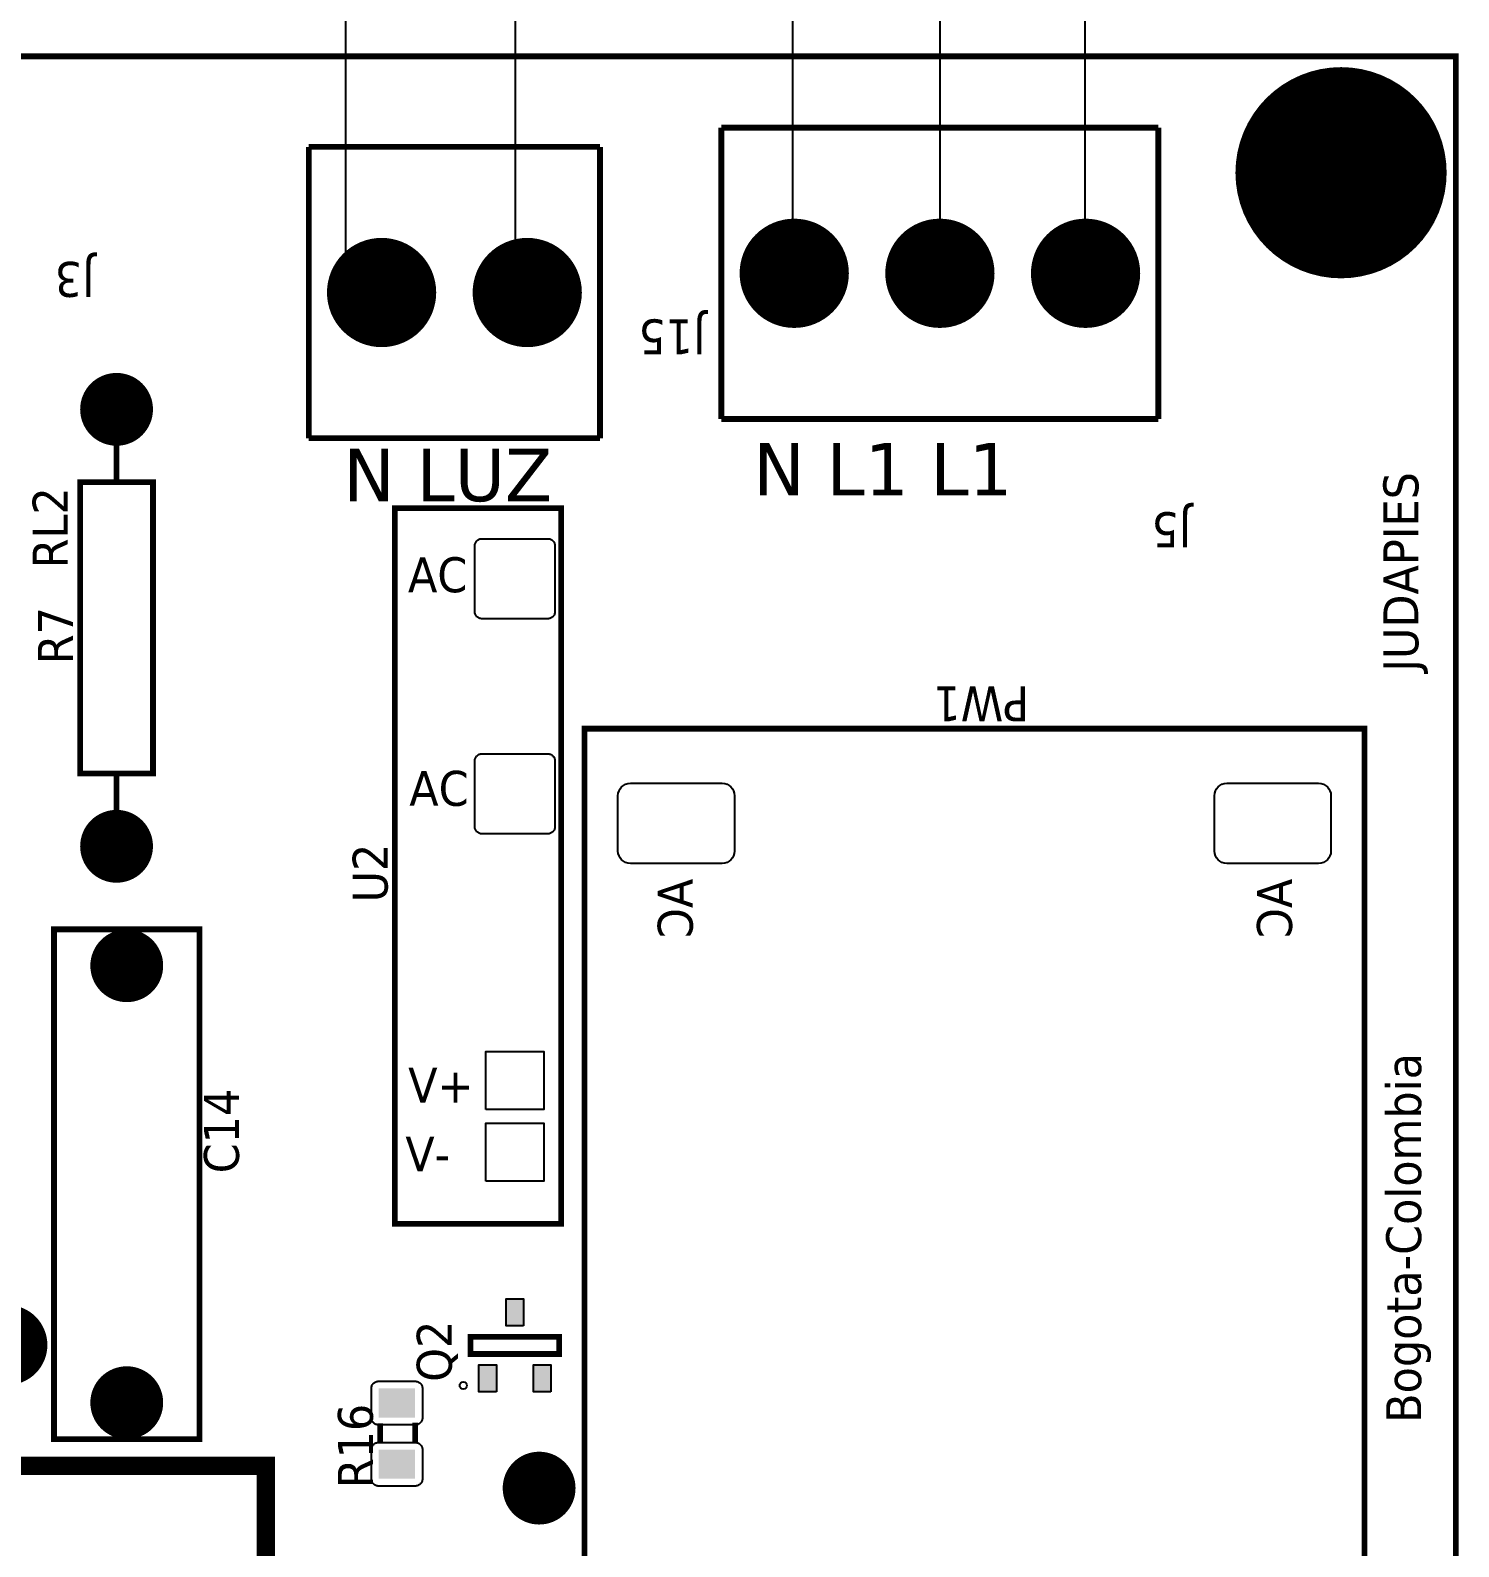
# Model space of a CAD drawing. Header units: millimetres. Extents: x 123.5 to 144.3, y 105.4 to 121.6.
# Drawn here: x 129.237 to 132.179, y 112.917 to 116.04 of the extents above; entities that cross this region are included whole.
import ezdxf

# ---------------------------------------------------------------- set-up
doc = ezdxf.new("R2010")
doc.units = ezdxf.units.MM
doc.layers.add('DESC', color=250, linetype='Continuous')
doc.layers.add('WIRES', color=7, linetype='Continuous')
doc.styles.get("Standard").update_dxf_attribs({"font": 'tahoma.ttf'})

# ---------------------------------------------------------------- blocks, each defined once
blk = doc.blocks.new('RPAD')
blk.add_trace([(-0.5, -0.5), (-0.5, 0.5), (0.5, -0.5), (0.5, 0.5)])
blk = doc.blocks.new('EPAD')
at = {"const_width": 0.5}
blk.add_lwpolyline([(-0.25, 0, 1), (0.25, 0, 1)], format="xyb", close=True, dxfattribs=at)
blk = doc.blocks.new('CEGHV2')
for points, const_width in [([(126.3241, 109.9209), (131.1847, 109.9209), (131.1847, 113.926), (126.3241, 113.926), (126.3241, 109.9209)], 0.008), ([(126.3241, 109.9209), (131.1847, 109.9209), (131.1847, 113.926), (126.3241, 113.926), (126.3241, 109.9209)], 0.008), ([(126.3241, 109.9209), (131.1847, 109.9209), (131.1847, 113.926), (126.3241, 113.926), (126.3241, 109.9209)], 0.008), ([(128.6193, 111.5547), (129.2493, 111.5547), (129.2493, 111.9721), (128.6193, 111.9721), (128.6193, 111.5547)], 0.025), ([(128.6193, 111.5547), (129.2493, 111.5547), (129.2493, 111.9721), (128.6193, 111.9721), (128.6193, 111.5547)], 0.025), ([(128.6193, 111.5547), (129.2493, 111.5547), (129.2493, 111.9721), (128.6193, 111.9721), (128.6193, 111.5547)], 0.025), ([(129.2859, 111.6457), (129.9859, 111.6457), (129.9859, 111.8457), (129.2859, 111.8457), (129.2859, 111.6457)], 0.008), ([(129.2859, 111.6457), (129.9859, 111.6457), (129.9859, 111.8457), (129.2859, 111.8457), (129.2859, 111.6457)], 0.008), ([(129.2859, 111.6457), (129.9859, 111.6457), (129.9859, 111.8457), (129.2859, 111.8457), (129.2859, 111.6457)], 0.008), ([(130.1999, 111.7097), (130.5999, 111.7097), (130.5999, 111.8097), (130.1999, 111.8097), (130.1999, 111.7097)], 0.008), ([(130.1999, 111.7097), (130.5999, 111.7097), (130.5999, 111.8097), (130.1999, 111.8097), (130.1999, 111.7097)], 0.008), ([(130.1999, 111.7097), (130.5999, 111.7097), (130.5999, 111.8097), (130.1999, 111.8097), (130.1999, 111.7097)], 0.008), ([(130.1499, 111.7597), (130.1999, 111.7597)], 0.008), ([(130.1499, 111.7597), (130.1999, 111.7597)], 0.008), ([(130.1499, 111.7597), (130.1999, 111.7597)], 0.008), ([(130.5999, 111.7597), (130.6499, 111.7597)], 0.008), ([(130.5999, 111.7597), (130.6499, 111.7597)], 0.008), ([(130.5999, 111.7597), (130.6499, 111.7597)], 0.008), ([(130.6603, 111.4958), (131.0603, 111.4958)], 0.008), ([(130.6603, 111.0958), (130.6603, 111.4958)], 0.008), ([(130.6603, 111.4958), (131.0603, 111.4958)], 0.008), ([(130.6603, 111.0958), (130.6603, 111.4958)], 0.008), ([(130.6603, 111.4958), (131.0603, 111.4958)], 0.008), ([(130.6603, 111.0958), (130.6603, 111.4958)], 0.008), ([(131.0603, 111.0958), (131.0603, 111.4958)], 0.008), ([(131.0603, 111.0958), (131.0603, 111.4958)], 0.008), ([(131.0603, 111.0958), (131.0603, 111.4958)], 0.008), ([(129.2804, 111.3978), (129.3074, 111.3978)], 0.008), ([(129.2804, 111.3978), (129.3074, 111.3978)], 0.008), ([(129.2804, 111.3978), (129.3074, 111.3978)], 0.008), ([(129.5815, 111.1492), (130.5641, 111.1492), (130.5641, 111.3775), (129.5815, 111.3775), (129.5815, 111.1492)], 0.008), ([(129.5815, 111.1492), (130.5641, 111.1492), (130.5641, 111.3775), (129.5815, 111.3775), (129.5815, 111.1492)], 0.008), ([(129.5815, 111.1492), (130.5641, 111.1492), (130.5641, 111.3775), (129.5815, 111.3775), (129.5815, 111.1492)], 0.008), ([(129.2804, 111.3498), (129.3084, 111.3498)], 0.008), ([(129.2804, 111.3498), (129.3084, 111.3498)], 0.008), ([(129.2804, 111.3498), (129.3084, 111.3498)], 0.008), ([(129.4028, 111.1518), (129.4264, 111.1518), (129.4264, 111.2738), (129.4028, 111.2738), (129.4028, 111.1518)], 0.00787), ([(129.4028, 111.1518), (129.4264, 111.1518), (129.4264, 111.2738), (129.4028, 111.2738), (129.4028, 111.1518)], 0.00787), ([(129.4028, 111.1518), (129.4264, 111.1518), (129.4264, 111.2738), (129.4028, 111.2738), (129.4028, 111.1518)], 0.00787), ([(128.1984, 110.0463), (130.2614, 110.0463), (130.2614, 111.1171), (128.1984, 111.1171), (128.1984, 110.0463)], 0.008), ([(128.1984, 110.0463), (130.2614, 110.0463), (130.2614, 111.1171), (128.1984, 111.1171), (128.1984, 110.0463)], 0.008), ([(128.1984, 110.0463), (130.2614, 110.0463), (130.2614, 111.1171), (128.1984, 111.1171), (128.1984, 110.0463)], 0.008), ([(130.6603, 111.0958), (131.0603, 111.0958)], 0.008), ([(130.6603, 111.0958), (131.0603, 111.0958)], 0.008), ([(130.6603, 111.0958), (131.0603, 111.0958)], 0.008), ([(130.6867, 110.9292), (131.0867, 110.9292)], 0.008), ([(130.6867, 110.9292), (130.6867, 110.3292)], 0.008), ([(130.6867, 110.9292), (131.0867, 110.9292)], 0.008), ([(130.6867, 110.9292), (130.6867, 110.3292)], 0.008), ([(130.6867, 110.9292), (131.0867, 110.9292)], 0.008), ([(130.6867, 110.9292), (130.6867, 110.3292)], 0.008), ([(131.0867, 110.3292), (131.0867, 110.9292)], 0.008), ([(131.0867, 110.3292), (131.0867, 110.9292)], 0.008), ([(131.0867, 110.3292), (131.0867, 110.9292)], 0.008), ([(130.6867, 110.3292), (131.0867, 110.3292)], 0.008), ([(130.6867, 110.3292), (131.0867, 110.3292)], 0.008), ([(130.6867, 110.3292), (131.0867, 110.3292)], 0.008)]:
    blk.add_lwpolyline(points, dxfattribs=dict(const_width=const_width))
for points in [[(129.2314, 111.4098), (129.2714, 111.4098), (129.2724, 111.4097), (129.2734, 111.4096), (129.2744, 111.4093), (129.2753, 111.409), (129.2762, 111.4086), (129.277, 111.4081), (129.2778, 111.4075), (129.2785, 111.4069), (129.2791, 111.4062), (129.2797, 111.4054), (129.2802, 111.4046), (129.2806, 111.4037), (129.2809, 111.4028), (129.2812, 111.4018), (129.2813, 111.4008), (129.2814, 111.3998), (129.2814, 111.3498), (129.2813, 111.3487), (129.2812, 111.3477), (129.2809, 111.3468), (129.2806, 111.3458), (129.2802, 111.345), (129.2797, 111.3441), (129.2791, 111.3434), (129.2785, 111.3427), (129.2778, 111.342), (129.277, 111.3414), (129.2762, 111.341), (129.2753, 111.3405), (129.2744, 111.3402), (129.2734, 111.34), (129.2724, 111.3398), (129.2714, 111.3398), (129.2314, 111.3398), (129.2303, 111.3398), (129.2293, 111.34), (129.2283, 111.3402), (129.2274, 111.3405), (129.2265, 111.341), (129.2257, 111.3414), (129.225, 111.342), (129.2243, 111.3427), (129.2236, 111.3434), (129.223, 111.3441), (129.2225, 111.345), (129.2221, 111.3458), (129.2218, 111.3468), (129.2216, 111.3477), (129.2214, 111.3487), (129.2214, 111.3498), (129.2214, 111.3998), (129.2214, 111.4008), (129.2216, 111.4018), (129.2218, 111.4028), (129.2221, 111.4037), (129.2225, 111.4046), (129.223, 111.4054), (129.2236, 111.4062), (129.2243, 111.4069), (129.225, 111.4075), (129.2257, 111.4081), (129.2265, 111.4086), (129.2274, 111.409), (129.2283, 111.4093), (129.2293, 111.4096), (129.2303, 111.4097), (129.2314, 111.4098)], [(129.3154, 111.4098), (129.3554, 111.4098), (129.3564, 111.4097), (129.3574, 111.4096), (129.3584, 111.4093), (129.3593, 111.409), (129.3602, 111.4086), (129.361, 111.4081), (129.3618, 111.4075), (129.3625, 111.4069), (129.3631, 111.4062), (129.3637, 111.4054), (129.3642, 111.4046), (129.3646, 111.4037), (129.3649, 111.4028), (129.3652, 111.4018), (129.3653, 111.4008), (129.3654, 111.3998), (129.3654, 111.3498), (129.3653, 111.3487), (129.3652, 111.3477), (129.3649, 111.3468), (129.3646, 111.3458), (129.3642, 111.345), (129.3637, 111.3441), (129.3631, 111.3434), (129.3625, 111.3427), (129.3618, 111.342), (129.361, 111.3414), (129.3602, 111.341), (129.3593, 111.3405), (129.3584, 111.3402), (129.3574, 111.34), (129.3564, 111.3398), (129.3554, 111.3398), (129.3154, 111.3398), (129.3143, 111.3398), (129.3133, 111.34), (129.3123, 111.3402), (129.3114, 111.3405), (129.3105, 111.341), (129.3097, 111.3414), (129.309, 111.342), (129.3083, 111.3427), (129.3076, 111.3434), (129.307, 111.3441), (129.3065, 111.345), (129.3061, 111.3458), (129.3058, 111.3468), (129.3056, 111.3477), (129.3054, 111.3487), (129.3054, 111.3498), (129.3054, 111.3998), (129.3054, 111.4008), (129.3056, 111.4018), (129.3058, 111.4028), (129.3061, 111.4037), (129.3065, 111.4046), (129.307, 111.4054), (129.3076, 111.4062), (129.3083, 111.4069), (129.309, 111.4075), (129.3097, 111.4081), (129.3105, 111.4086), (129.3114, 111.409), (129.3123, 111.4093), (129.3133, 111.4096), (129.3143, 111.4097), (129.3154, 111.4098)], [(129.3508, 111.2382), (129.3508, 111.2622), (129.3878, 111.2622), (129.3878, 111.2382), (129.3508, 111.2382)], [(129.6399, 111.2528), (129.7199, 111.2528), (129.7199, 111.1728), (129.6399, 111.1728), (129.6399, 111.2528)], [(129.7383, 111.2528), (129.8183, 111.2528), (129.8183, 111.1728), (129.7383, 111.1728), (129.7383, 111.2528)], [(130.127, 111.2678), (130.217, 111.2678), (130.2181, 111.2677), (130.2191, 111.2676), (130.22, 111.2673), (130.221, 111.267), (130.2218, 111.2666), (130.2227, 111.2661), (130.2234, 111.2655), (130.2241, 111.2649), (130.2248, 111.2642), (130.2254, 111.2634), (130.2259, 111.2626), (130.2263, 111.2617), (130.2266, 111.2608), (130.2268, 111.2598), (130.227, 111.2588), (130.227, 111.2578), (130.227, 111.1678), (130.227, 111.1667), (130.2268, 111.1657), (130.2266, 111.1648), (130.2263, 111.1638), (130.2259, 111.163), (130.2254, 111.1621), (130.2248, 111.1614), (130.2241, 111.1607), (130.2234, 111.16), (130.2227, 111.1595), (130.2218, 111.159), (130.221, 111.1586), (130.22, 111.1582), (130.2191, 111.158), (130.2181, 111.1578), (130.217, 111.1578), (130.127, 111.1578), (130.126, 111.1578), (130.125, 111.158), (130.124, 111.1582), (130.1231, 111.1586), (130.1222, 111.159), (130.1214, 111.1595), (130.1206, 111.16), (130.1199, 111.1607), (130.1193, 111.1614), (130.1187, 111.1621), (130.1182, 111.163), (130.1178, 111.1638), (130.1175, 111.1648), (130.1172, 111.1657), (130.1171, 111.1667), (130.117, 111.1678), (130.117, 111.2578), (130.1171, 111.2588), (130.1172, 111.2598), (130.1175, 111.2608), (130.1178, 111.2617), (130.1182, 111.2626), (130.1187, 111.2634), (130.1193, 111.2642), (130.1199, 111.2649), (130.1206, 111.2655), (130.1214, 111.2661), (130.1222, 111.2666), (130.1231, 111.267), (130.124, 111.2673), (130.125, 111.2676), (130.126, 111.2677), (130.127, 111.2678)], [(130.4223, 111.2678), (130.5123, 111.2678), (130.5134, 111.2677), (130.5144, 111.2676), (130.5153, 111.2673), (130.5162, 111.267), (130.5171, 111.2666), (130.5179, 111.2661), (130.5187, 111.2655), (130.5194, 111.2649), (130.5201, 111.2642), (130.5206, 111.2634), (130.5211, 111.2626), (130.5215, 111.2617), (130.5219, 111.2608), (130.5221, 111.2598), (130.5223, 111.2588), (130.5223, 111.2578), (130.5223, 111.1678), (130.5223, 111.1667), (130.5221, 111.1657), (130.5219, 111.1648), (130.5215, 111.1638), (130.5211, 111.163), (130.5206, 111.1621), (130.5201, 111.1614), (130.5194, 111.1607), (130.5187, 111.16), (130.5179, 111.1595), (130.5171, 111.159), (130.5162, 111.1586), (130.5153, 111.1582), (130.5144, 111.158), (130.5134, 111.1578), (130.5123, 111.1578), (130.4223, 111.1578), (130.4213, 111.1578), (130.4203, 111.158), (130.4193, 111.1582), (130.4184, 111.1586), (130.4175, 111.159), (130.4167, 111.1595), (130.4159, 111.16), (130.4152, 111.1607), (130.4146, 111.1614), (130.414, 111.1621), (130.4135, 111.163), (130.4131, 111.1638), (130.4128, 111.1648), (130.4125, 111.1657), (130.4124, 111.1667), (130.4123, 111.1678), (130.4123, 111.2578), (130.4124, 111.2588), (130.4125, 111.2598), (130.4128, 111.2608), (130.4131, 111.2617), (130.4135, 111.2626), (130.414, 111.2634), (130.4146, 111.2642), (130.4152, 111.2649), (130.4159, 111.2655), (130.4167, 111.2661), (130.4175, 111.2666), (130.4184, 111.267), (130.4193, 111.2673), (130.4203, 111.2676), (130.4213, 111.2677), (130.4223, 111.2678)], [(129.4414, 111.2008), (129.4414, 111.2248), (129.4784, 111.2248), (129.4784, 111.2008), (129.4414, 111.2008)], [(129.3508, 111.1634), (129.3508, 111.1874), (129.3878, 111.1874), (129.3878, 111.1634), (129.3508, 111.1634)], [(130.0934, 111.0712), (130.1694, 111.0712), (130.1729, 111.0708), (130.1761, 111.0698), (130.179, 111.0683), (130.1815, 111.0662), (130.1836, 111.0637), (130.1851, 111.0608), (130.1861, 111.0576), (130.1864, 111.0542), (130.1864, 110.9282), (130.1861, 110.9247), (130.1851, 110.9215), (130.1836, 110.9186), (130.1815, 110.9161), (130.179, 110.914), (130.1761, 110.9125), (130.1729, 110.9115), (130.1694, 110.9112), (130.0934, 110.9112), (130.09, 110.9115), (130.0868, 110.9125), (130.0839, 110.914), (130.0814, 110.9161), (130.0793, 110.9186), (130.0778, 110.9215), (130.0768, 110.9247), (130.0764, 110.9282), (130.0764, 111.0542), (130.0768, 111.0576), (130.0778, 111.0608), (130.0793, 111.0637), (130.0814, 111.0662), (130.0839, 111.0683), (130.0868, 111.0698), (130.09, 111.0708), (130.0934, 111.0712)], [(130.0934, 110.2523), (130.1694, 110.2523), (130.1729, 110.2519), (130.1761, 110.251), (130.179, 110.2494), (130.1815, 110.2473), (130.1836, 110.2448), (130.1851, 110.242), (130.1861, 110.2387), (130.1864, 110.2353), (130.1864, 110.1093), (130.1861, 110.1058), (130.1851, 110.1026), (130.1836, 110.0997), (130.1815, 110.0972), (130.179, 110.0951), (130.1761, 110.0936), (130.1729, 110.0926), (130.1694, 110.0923), (130.0934, 110.0923), (130.09, 110.0926), (130.0868, 110.0936), (130.0839, 110.0951), (130.0814, 110.0972), (130.0793, 110.0997), (130.0778, 110.1026), (130.0768, 110.1058), (130.0764, 110.1093), (130.0764, 110.2353), (130.0768, 110.2387), (130.0778, 110.242), (130.0793, 110.2448), (130.0814, 110.2473), (130.0839, 110.2494), (130.0868, 110.251), (130.09, 110.2519), (130.0934, 110.2523)]]:
    blk.add_lwpolyline(points, close=True)
blk.add_circle((129.3595, 111.2836), 0.00492)
blk.add_circle((129.3595, 111.2836), 0.00492)
blk.add_circle((129.3595, 111.2836), 0.00492)
for name, p, xscale, yscale in [('EPAD', (129.4151, 111.9097), 0.11, 0.11), ('EPAD', (129.3359, 111.7457), 0.1, 0.1), ('EPAD', (129.9359, 111.7457), 0.1, 0.1), ('EPAD', (130.0999, 111.7597), 0.1, 0.1), ('EPAD', (130.6999, 111.7597), 0.1, 0.1), ('EPAD', (130.8603, 111.3958), 0.15, 0.15), ('RPAD', (129.2514, 111.3748), 0.04, 0.05), ('RPAD', (129.3354, 111.3748), 0.04, 0.05), ('EPAD', (130.8603, 111.1958), 0.15, 0.15), ('EPAD', (129.2186, 111.1795), 0.1, 0.1), ('EPAD', (130.8867, 110.8292), 0.15, 0.15), ('EPAD', (130.8867, 110.6292), 0.15, 0.15), ('EPAD', (130.8867, 110.4292), 0.15, 0.15), ('EPAD', (131.0248, 110.0784), 0.29, 0.29)]:
    blk.add_blockref(name, p, dxfattribs=dict(xscale=xscale, yscale=yscale))
at = {"xscale": 0.024, "yscale": 0.037, "rotation": 90}
for p in [(129.3693, 111.2502), (129.4599, 111.2128), (129.3693, 111.1754)]:
    blk.add_blockref('RPAD', p, dxfattribs=at)
at = {"width": 1.041667}
for s, p in [('RL2', (130.4816, 111.8269)), ('RL2', (130.4816, 111.8269)), ('RL2', (130.4816, 111.8269)), ('R7', (130.3499, 111.8197)), ('R7', (130.3499, 111.8197)), ('R7', (130.3499, 111.8197)), ('C14', (129.6509, 111.5917)), ('C14', (129.6509, 111.5917)), ('C14', (129.6509, 111.5917)), ('R16', (129.2184, 111.4078)), ('R16', (129.2184, 111.4078)), ('R16', (129.2184, 111.4078)), ('U2', (130.0228, 111.3875)), ('U2', (130.0228, 111.3875)), ('U2', (130.0228, 111.3875)), ('Q2', (129.3646, 111.2995)), ('Q2', (129.3646, 111.2995)), ('Q2', (129.3646, 111.2995)), ('JUDAPIES', (130.3397, 109.9723)), ('JUDAPIES', (130.3397, 109.9723)), ('JUDAPIES', (130.3397, 109.9723)), ('Bogota-Colombia', (129.3082, 109.9684)), ('Bogota-Colombia', (129.3082, 109.9684)), ('Bogota-Colombia', (129.3082, 109.9684))]:
    blk.add_text(s, height=0.048, dxfattribs=at).set_placement(p)
for s, height, rotation, width, p in [('J3', 0.048, 90, 1.041667, (130.9023, 111.7897)), ('J3', 0.048, 90, 1.041667, (130.9023, 111.7897)), ('J3', 0.048, 90, 1.041667, (130.9023, 111.7897)), ('N LUZ', 0.072, 270, 1.111111, (130.5738, 111.4485)), ('N LUZ', 0.072, 270, 1.111111, (130.5738, 111.4485)), ('N LUZ', 0.072, 270, 1.111111, (130.5738, 111.4485)), ('V-', 0.048, 270, 1.041667, (129.6534, 111.3632)), ('V-', 0.048, 270, 1.041667, (129.6534, 111.3632)), ('V-', 0.048, 270, 1.041667, (129.6534, 111.3632)), ('V+', 0.048, 270, 1.041667, (129.7478, 111.3593)), ('V+', 0.048, 270, 1.041667, (129.7478, 111.3593)), ('V+', 0.048, 270, 1.041667, (129.7478, 111.3593)), ('AC', 0.048, 270, 1.041667, (130.1555, 111.3578)), ('AC', 0.048, 270, 1.041667, (130.1555, 111.3578)), ('AC', 0.048, 270, 1.041667, (130.1555, 111.3578)), ('AC', 0.048, 270, 1.041667, (130.4488, 111.3596)), ('AC', 0.048, 270, 1.041667, (130.4488, 111.3596)), ('AC', 0.048, 270, 1.041667, (130.4488, 111.3596)), ('J15', 0.048, 90, 1.041667, (130.8233, 110.9508)), ('J15', 0.048, 90, 1.041667, (130.8233, 110.9508)), ('J15', 0.048, 90, 1.041667, (130.8233, 110.9508)), ('N L1 L1', 0.072, 270, 1.111111, (130.5816, 110.8855)), ('N L1 L1', 0.072, 270, 1.111111, (130.5816, 110.8855)), ('N L1 L1', 0.072, 270, 1.111111, (130.5816, 110.8855)), ('PW1', 0.048, 90, 1.041667, (130.3194, 110.5067)), ('PW1', 0.048, 90, 1.041667, (130.3194, 110.5067)), ('PW1', 0.048, 90, 1.041667, (130.3194, 110.5067)), ('J5', 0.048, 90, 1.041667, (130.5585, 110.2839)), ('J5', 0.048, 90, 1.041667, (130.5585, 110.2839)), ('J5', 0.048, 90, 1.041667, (130.5585, 110.2839))]:
    blk.add_text(s, height=height, rotation=rotation, dxfattribs=dict(width=width)).set_placement(p)
at = {"text_generation_flag": 2, "width": 1.041667}
for p in [(130.0554, 110.9686), (130.0554, 110.9686), (130.0554, 110.9686), (130.0554, 110.1458), (130.0554, 110.1458), (130.0554, 110.1458)]:
    blk.add_text('AC', height=0.048, dxfattribs=at).set_placement(p)

msp = doc.modelspace()

# ---------------------------------------------------------------- linework, layer by layer
at = {"layer": 'WIRES'}
for p, q in [((130.807, 115.5163), (130.807, 117.5093)), ((131.4091, 115.4857), (131.4091, 117.0415)), ((131.1104, 116.4852), (131.1104, 115.5787)), ((129.8866, 115.424), (129.8866, 116.1851)), ((130.2364, 115.4532), (130.2364, 116.0872))]:
    msp.add_line(p, q, dxfattribs=at)

# ---------------------------------------------------------------- block references
at = {"layer": 'DESC', "xscale": 1.5, "yscale": 1.5, "zscale": 1.5, "rotation": 90}
msp.add_blockref('CEGHV2', (297.054, -80.7908), dxfattribs=at)

doc.saveas('drawing.dxf')
